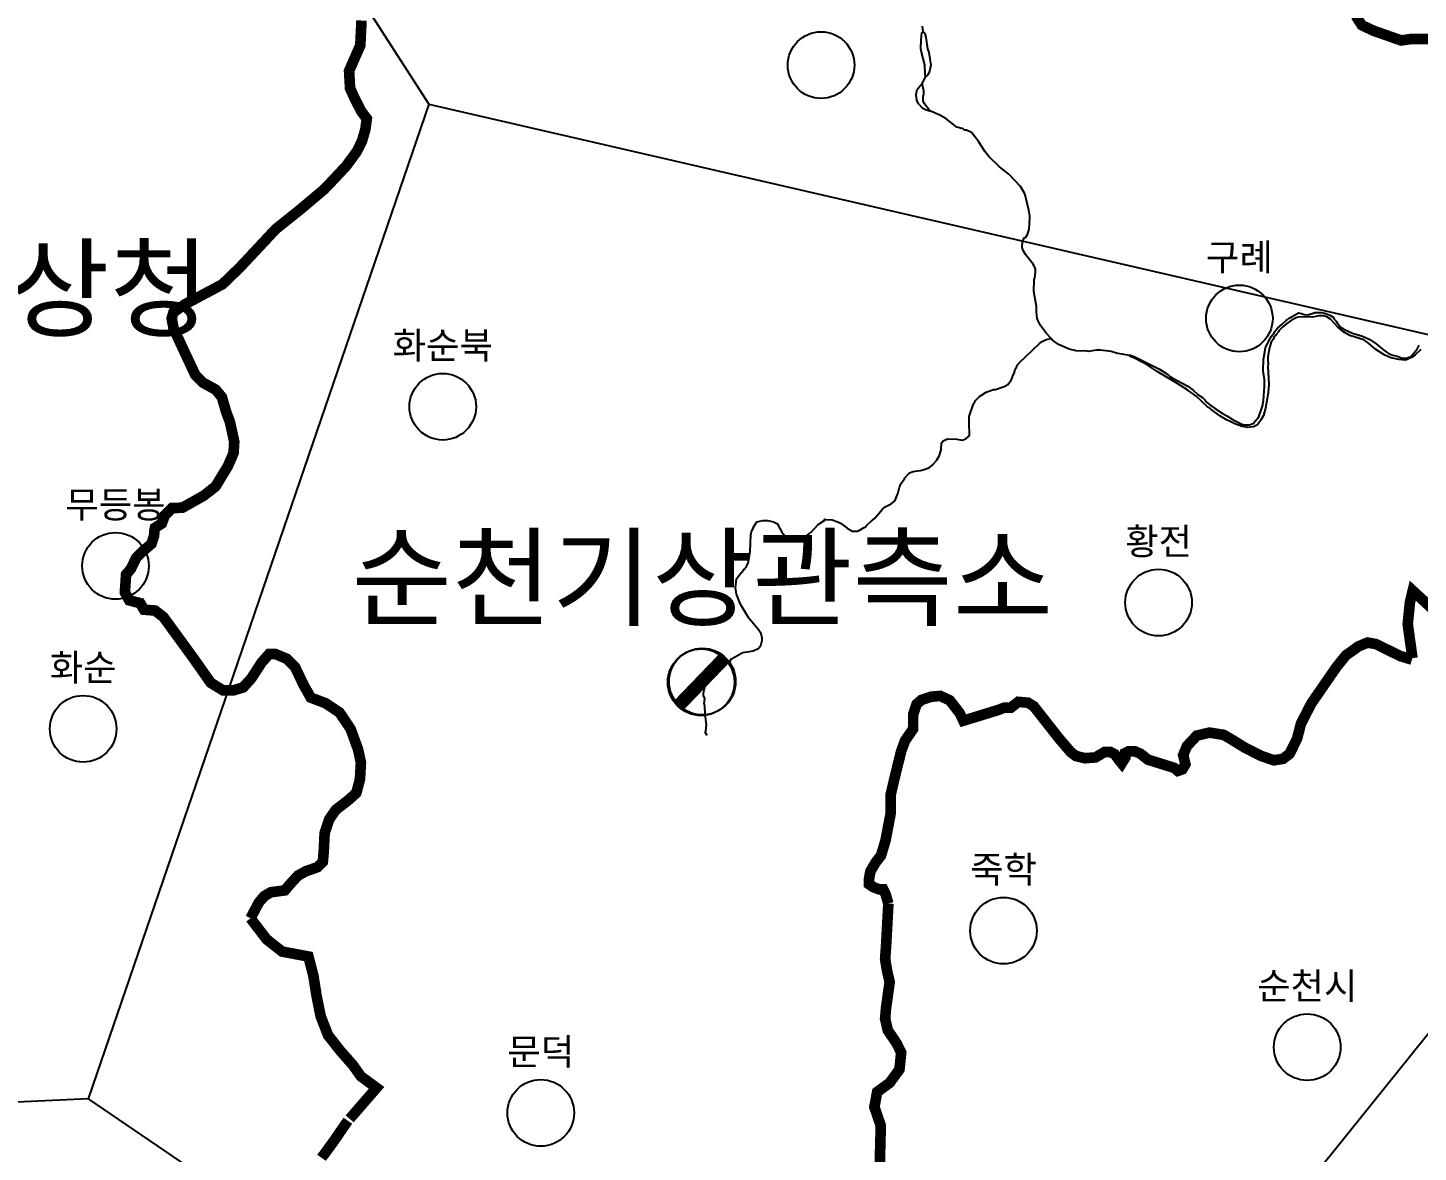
# Model space of a CAD drawing. Header units: millimetres. Extents: x -19392 to 580976, y -49129 to 736091.
# Drawn here: x 196213 to 248431, y 157808 to 200014 of the extents above; entities that cross this region are included whole.
import ezdxf
from ezdxf.enums import TextEntityAlignment as Align

# ---------------------------------------------------------------- set-up
doc = ezdxf.new("R2010")
doc.units = ezdxf.units.MM
for name, color, linetype in [('2411', 7, 'Continuous'), ('AWS', 4, 'Continuous'), ('AWS명', 2, 'Continuous'), ('EL', 2, 'Continuous'), ('MAIN-RIVER', 5, 'Continuous'), ('Point', 1, 'Continuous'), ('관측소명', 3, 'Continuous'), ('기상청', 1, 'Continuous'), ('티센', 6, 'Continuous')]:
    doc.layers.add(name, color=color, linetype=linetype)
doc.styles.get("Standard").update_dxf_attribs({"font": ''})
doc.styles.get('Standard').set_extended_font_data('Gulim')

# ---------------------------------------------------------------- blocks, each defined once
blk = doc.blocks.new('관측소(기상청)')
at = {"layer": '기상청', "const_width": 500}
blk.add_lwpolyline([(821, 874), (-914, -926)], dxfattribs=at)
at = {"layer": '기상청'}
blk.add_circle((-46, -26), 1250, dxfattribs=at)

msp = doc.modelspace()

# ---------------------------------------------------------------- linework, layer by layer
at = {"layer": '2411', "const_width": 400}
for points in [[(246599, 205872), (246544, 202892), (246493, 201855), (246442, 201514), (246341, 201151), (246152, 200738), (246130, 200397), (246312, 200114), (246754, 199904), (247791, 199541), (248154, 199592), (248886, 199592), (249452, 199824), (250054, 200296), (250808, 200607), (251374, 200992), (252086, 201683)], [(204576, 166589), (204890, 167182), (205100, 167426), (205344, 167566), (205867, 167636), (206042, 167845), (206356, 168188), (206670, 168363), (207083, 168502), (207292, 168711), (207327, 169095), (207362, 169793), (207537, 170311), (207781, 170660), (208235, 171009), (208549, 171288), (208688, 171811), (208723, 172434), (208618, 172922), (208339, 173690), (207921, 174312), (207397, 174661), (206839, 174871), (206565, 175359), (206251, 176016), (205937, 176330), (205518, 176505), (205274, 176505), (204995, 176191), (204611, 175598), (204303, 175255), (203954, 175150), (203535, 175150), (203082, 175429), (202424, 176365), (201308, 177895), (200994, 178139), (200575, 178174), (200435, 178418), (200022, 178523), (199859, 178819), (199904, 179493), (200086, 179709), (200283, 180117), (200532, 180371), (200856, 180641), (200953, 180944), (200973, 181168), (200988, 181245), (201247, 181410), (201325, 181630), (201354, 181710), (201632, 181988), (202018, 182000), (202826, 182455), (203268, 182804), (203733, 183571), (203942, 184060), (203966, 184479), (203803, 185223), (203663, 185595), (203500, 186154), (203268, 186433), (202802, 186689), (202500, 186991), (202128, 187782), (201686, 188736), (201616, 189108), (201686, 189341), (202128, 189643), (203175, 190202), (203524, 190388), (204175, 191016), (205524, 192458), (206455, 193203), (207339, 193947), (207645, 194267), (208165, 194822), (208565, 195363), (208765, 195766), (208890, 196199), (208944, 196605), (208744, 196868), (208504, 197333), (208317, 197742), (208279, 198395), (208700, 199356), (208746, 200288)], [(248216, 176352), (248039, 177629), (248120, 178447), (248227, 178887), (249347, 177847), (250008, 177579), (250894, 177663), (251311, 179115), (252777, 179687), (253509, 180214), (254694, 180084)], [(228533, 167140), (228425, 167503), (228340, 167672), (228195, 167672), (227971, 167756), (227802, 167871), (227802, 168040), (227857, 168349), (228056, 168687), (228255, 168941), (228425, 169503), (228618, 170518), (228618, 171219), (228763, 171842), (229011, 172851), (229156, 173250), (229464, 173697), (229464, 174235), (229593, 174625), (229780, 174787), (230141, 174905), (230479, 174936), (230842, 174767), (231211, 174289), (231350, 174005), (232649, 174404), (232873, 174489), (233126, 174489), (233410, 174712), (233773, 174682), (233997, 174543), (234927, 173358), (235381, 172827), (235574, 172682), (235912, 172597), (236311, 172627), (236650, 172827), (236873, 172827), (237042, 172742), (237181, 172543), (237296, 172404), (237435, 172627), (237435, 172796), (237550, 172851), (237804, 172851), (237997, 172766), (238281, 172543), (239266, 172234), (239405, 172120), (239575, 172180), (239689, 172373), (239605, 172712), (239744, 173050), (240112, 173443), (240590, 173558), (241128, 173473), (241466, 173274), (241913, 172996), (242536, 172682), (243013, 172518), (243352, 172573), (243605, 172766), (243883, 173334), (244029, 173896), (244421, 174658), (245352, 176005), (245715, 176459), (246192, 176797), (246530, 176936), (246845, 176882), (247123, 176743), (247769, 176428), (248196, 176298)], [(228533, 167140), (228446, 165533), (228411, 165065), (228481, 164633), (228581, 164194), (228446, 163223), (228411, 162819), (228510, 162387), (228850, 161884), (229013, 161544), (228949, 160914), (228581, 160411), (228113, 160070), (228007, 159504), (228248, 158802), (228212, 157428)], [(208301, 159059), (209310, 160223), (208724, 160654), (208416, 161085), (207953, 161609), (207491, 162195), (207214, 162903), (207059, 163674), (206936, 164444), (206751, 165153), (205765, 165338), (205179, 165800), (204576, 166589)], [(207245, 157597), (207273, 157637), (207302, 157677), (207334, 157715), (207349, 157734), (207768, 158312), (208231, 158990)]]:
    msp.add_lwpolyline(points, dxfattribs=at)
at = {"layer": 'AWS'}
for centre in [(226005, 198615), (241716, 189105), (211796, 185792), (199506, 179817), (238682, 178440), (198291, 173701), (232857, 166124), (244265, 161750), (215478, 159281)]:
    msp.add_circle(centre, 1250, dxfattribs=at)
at = {"layer": 'MAIN-RIVER'}
for p, q in [((229807, 197919), (229932, 198164)), ((229681, 197146), (229584, 197308))]:
    msp.add_line(p, q, dxfattribs=at)
for points in [[(229796, 200082), (229833, 199866), (229833, 199866)], [(237578, 187708), (237313, 187769), (237143, 187794), (236902, 187859), (236495, 187916), (236352, 187908), (236050, 187863), (236050, 187863), (236001, 187877), (235590, 187892), (235327, 187951), (234928, 188127), (234689, 188299), (234641, 188352), (234641, 188352), (234477, 188538), (234249, 188841), (234143, 189040), (234123, 189103), (234093, 189335), (234094, 189554), (233995, 190122), (234009, 190554), (234049, 190691), (234056, 190905), (234056, 190905), (234056, 190905), (234060, 190954), (234025, 191053), (233976, 191144), (233686, 191510), (233593, 191661), (233562, 191767), (233569, 191992), (233632, 192129), (233698, 192157), (233756, 192260), (233820, 192454), (233845, 192883), (233846, 192947), (233808, 193172), (233748, 193429), (233748, 193429), (233670, 193748), (233645, 193807), (233499, 194054), (233057, 194518), (232701, 194794), (232312, 195189), (232171, 195357), (231914, 195750), (231667, 196077), (231650, 196087), (231650, 196087), (231471, 196171), (231396, 196175), (231396, 196175), (231396, 196175), (231343, 196218), (231102, 196288), (230687, 196611), (230462, 196737), (230086, 196903), (230086, 196903), (229888, 197157), (229845, 197269), (229836, 197404), (229843, 197468), (229860, 197509), (229871, 197638), (229851, 197693), (229807, 197919), (229702, 197813), (229702, 197800), (229590, 197651), (229570, 197485), (229584, 197308), (229584, 197308)], [(229681, 197146), (229807, 197013), (229947, 196941), (230086, 196903), (230086, 196903)], [(248526, 187942), (248321, 187739), (248231, 187660), (248041, 187571), (247955, 187544), (247705, 187561), (247399, 187626), (247181, 187728), (246844, 187941), (246557, 188185), (246388, 188298), (245870, 188462), (245621, 188600), (245470, 188725), (245414, 188774), (245135, 189082), (245003, 189164), (244885, 189201), (244704, 189202), (244460, 189147), (243985, 189160), (243878, 189135), (243672, 189042), (243503, 188913), (243503, 188913), (243353, 188796), (243196, 188638), (243196, 188612), (243089, 188494), (243089, 188469), (243071, 188459), (243012, 188390), (242980, 188318), (242914, 188213), (242832, 187965), (242788, 187653), (242784, 187555), (242792, 187389), (242785, 187296), (242816, 186635), (242797, 186310), (242695, 185733), (242620, 185464), (242512, 185268), (242393, 185117), (242250, 185034), (242031, 185016), (241968, 185026), (241819, 185054), (241544, 185154), (241415, 185215), (241415, 185215), (241226, 185305), (240982, 185449), (240646, 185704), (240596, 185751), (240584, 185751), (240510, 185802), (240097, 186189), (239777, 186418), (239364, 186679), (238624, 187111), (238282, 187349), (237804, 187599), (237619, 187671), (237578, 187708), (237631, 187725), (237767, 187678), (238718, 187205), (239024, 186998), (239090, 186942), (239195, 186877), (239779, 186559), (239979, 186414), (240172, 186232), (240328, 186132), (240430, 186034), (240436, 186015), (240471, 185979), (240669, 185815), (240682, 185815), (240783, 185737), (241063, 185555), (241063, 185555), (241250, 185445), (241250, 185445), (241478, 185303), (241812, 185135), (241906, 185109), (242094, 185109), (242232, 185165), (242451, 185408), (242589, 185814), (242627, 186027), (242653, 186558), (242654, 186814), (242605, 187133), (242619, 187563), (242701, 188001), (242800, 188220), (242922, 188445), (243027, 188562), (243027, 188588), (243165, 188750), (243307, 188878), (243307, 188878), (243468, 189022), (243606, 189125), (243940, 189313), (243998, 189304), (244148, 189247), (244285, 189240), (244560, 189327), (244784, 189327), (244929, 189307), (245118, 189231), (245241, 189159), (245278, 189079), (245345, 189005), (245384, 188936), (245509, 188775), (245644, 188701), (245958, 188555), (246345, 188442), (246620, 188316), (246850, 188154), (247139, 187913), (247312, 187789), (247474, 187721), (247637, 187695), (247805, 187625), (247995, 187614), (248153, 187679), (248333, 187878), (248375, 187924), (248463, 188099)], [(221730, 173445), (221662, 173544), (221662, 173600), (221675, 173613), (221707, 173844), (221660, 174146), (221655, 174207), (221666, 174237), (221653, 174241), (221650, 174267), (221640, 174556), (221615, 174650), (221640, 174837), (221591, 174956), (221591, 175011), (221611, 175179), (221647, 175289), (221659, 175301), (221692, 175399), (221793, 175525), (221831, 175610), (221831, 175610), (221831, 175610), (221902, 175662), (222192, 175944), (222212, 175982), (222212, 175982), (222297, 176022), (222334, 176072), (222427, 176160), (222607, 176254), (222625, 176330), (222671, 176345), (223013, 176540), (223067, 176560), (223461, 176630), (223670, 176725), (223670, 176725), (223670, 176725), (223670, 176744), (223745, 176832), (223794, 177034), (223789, 177112), (223752, 177262), (223659, 177416), (223292, 177851), (223024, 178292), (222962, 178408), (222831, 178752), (222787, 178990), (222787, 178990), (222832, 179334), (222862, 179386), (222957, 179498), (223001, 179566), (223020, 179573), (223096, 179654), (223096, 179677), (223115, 179682), (223115, 179695), (223209, 179789), (223252, 179901), (223265, 179913), (223341, 180357), (223371, 180982), (223387, 181113), (223466, 181249), (223466, 181268), (223598, 181464), (223598, 181464), (223598, 181464), (223813, 181520), (224000, 181524), (224213, 181470), (224375, 181389), (224375, 181389), (224381, 181357), (224530, 181079), (224655, 180929), (224784, 180860), (224955, 180821), (225155, 180827), (225393, 180920), (225504, 180985), (225637, 181082), (225894, 181369), (226143, 181533), (226140, 181564), (226157, 181556), (226419, 181543), (226637, 181464), (226730, 181417), (226922, 181283), (226999, 181216), (227186, 181122), (227361, 181121), (227430, 181143), (227578, 181236), (227675, 181277), (227675, 181277), (227675, 181277), (227725, 181351), (227912, 181526), (227925, 181526), (228025, 181608), (228025, 181608), (228316, 181940), (228407, 182032), (228633, 182143), (228789, 182274), (228881, 182514), (228893, 182526), (228953, 182767), (228977, 182827), (228978, 182857), (229027, 182936), (229141, 183079), (229141, 183105), (229329, 183307), (229469, 183365), (229537, 183375), (229537, 183375), (229745, 183396), (229842, 183422), (230073, 183515), (230211, 183620), (230211, 183633), (230350, 183782), (230355, 183802), (230443, 183932), (230512, 184176), (230532, 184432), (230538, 184451), (230594, 184507), (230757, 184582), (231098, 184568), (231098, 184568), (231301, 184542), (231445, 184580), (231532, 184661), (231576, 184742), (231582, 184782), (231567, 185137), (231567, 185137), (231572, 185423), (231726, 185897), (231768, 185953), (231804, 186029), (231955, 186172), (232204, 186334), (232476, 186435), (232517, 186439), (232555, 186443), (232880, 186548), (233049, 186644), (233049, 186657), (233138, 186766), (233176, 186834), (233238, 187019), (233263, 187044), (233294, 187199), (233349, 187277), (233395, 187374), (233451, 187430), (233451, 187443), (234203, 188166), (234312, 188238), (234459, 188309), (234641, 188352), (234641, 188352)]]:
    msp.add_lwpolyline(points, dxfattribs=at)
msp.add_lwpolyline([(229945, 199668), (230006, 199231), (230055, 199093), (230126, 198615), (230060, 198331), (230006, 198237), (229932, 198164), (229915, 198263), (229898, 198625), (229777, 199097), (229756, 199231), (229766, 199565), (229788, 199828), (229833, 199866), (229833, 199866), (229875, 199832), (229897, 199796), (229945, 199668)], close=True, dxfattribs=at)
at = {"layer": '기상청'}
msp.add_circle((221546, 175473), 1250, dxfattribs=at)
at = {"layer": '티센'}
for points in [[(203804, 208760), (211276, 197150)], [(211276, 197150), (198478, 159808)], [(211276, 197150), (255379, 186992)], [(239982, 151289), (258846, 174737)], [(198478, 159808), (173252, 158638)], [(198478, 159808), (213645, 149483)]]:
    msp.add_lwpolyline(points, dxfattribs=at)

# ---------------------------------------------------------------- block references
at = {"layer": 'Point'}
msp.add_blockref('관측소(기상청)', (221546, 175473), dxfattribs=at)

# ---------------------------------------------------------------- texts
at = {"layer": 'AWS명'}
for s, p in [('구례', (241716, 190605)), ('화순북', (211796, 187292)), ('무등봉', (199506, 181317)), ('황전', (238682, 179940)), ('화순', (198291, 175201)), ('죽학', (232857, 167624)), ('순천시', (244265, 163250)), ('문덕', (215478, 160781))]:
    msp.add_text(s, height=1000, dxfattribs=at).set_placement(p, align=Align.BOTTOM_CENTER)
at = {"layer": 'EL'}
msp.add_text('0.000', height=2.5, dxfattribs=at).set_placement((221546, 175472), align=Align.TOP_CENTER)
at = {"layer": '관측소명'}
for s, p in [('광주지방기상청', (189869, 187829)), ('순천기상관측소', (221546, 176973))]:
    msp.add_text(s, height=3000, dxfattribs=at).set_placement(p, align=Align.BOTTOM_CENTER)

doc.saveas('drawing.dxf')
